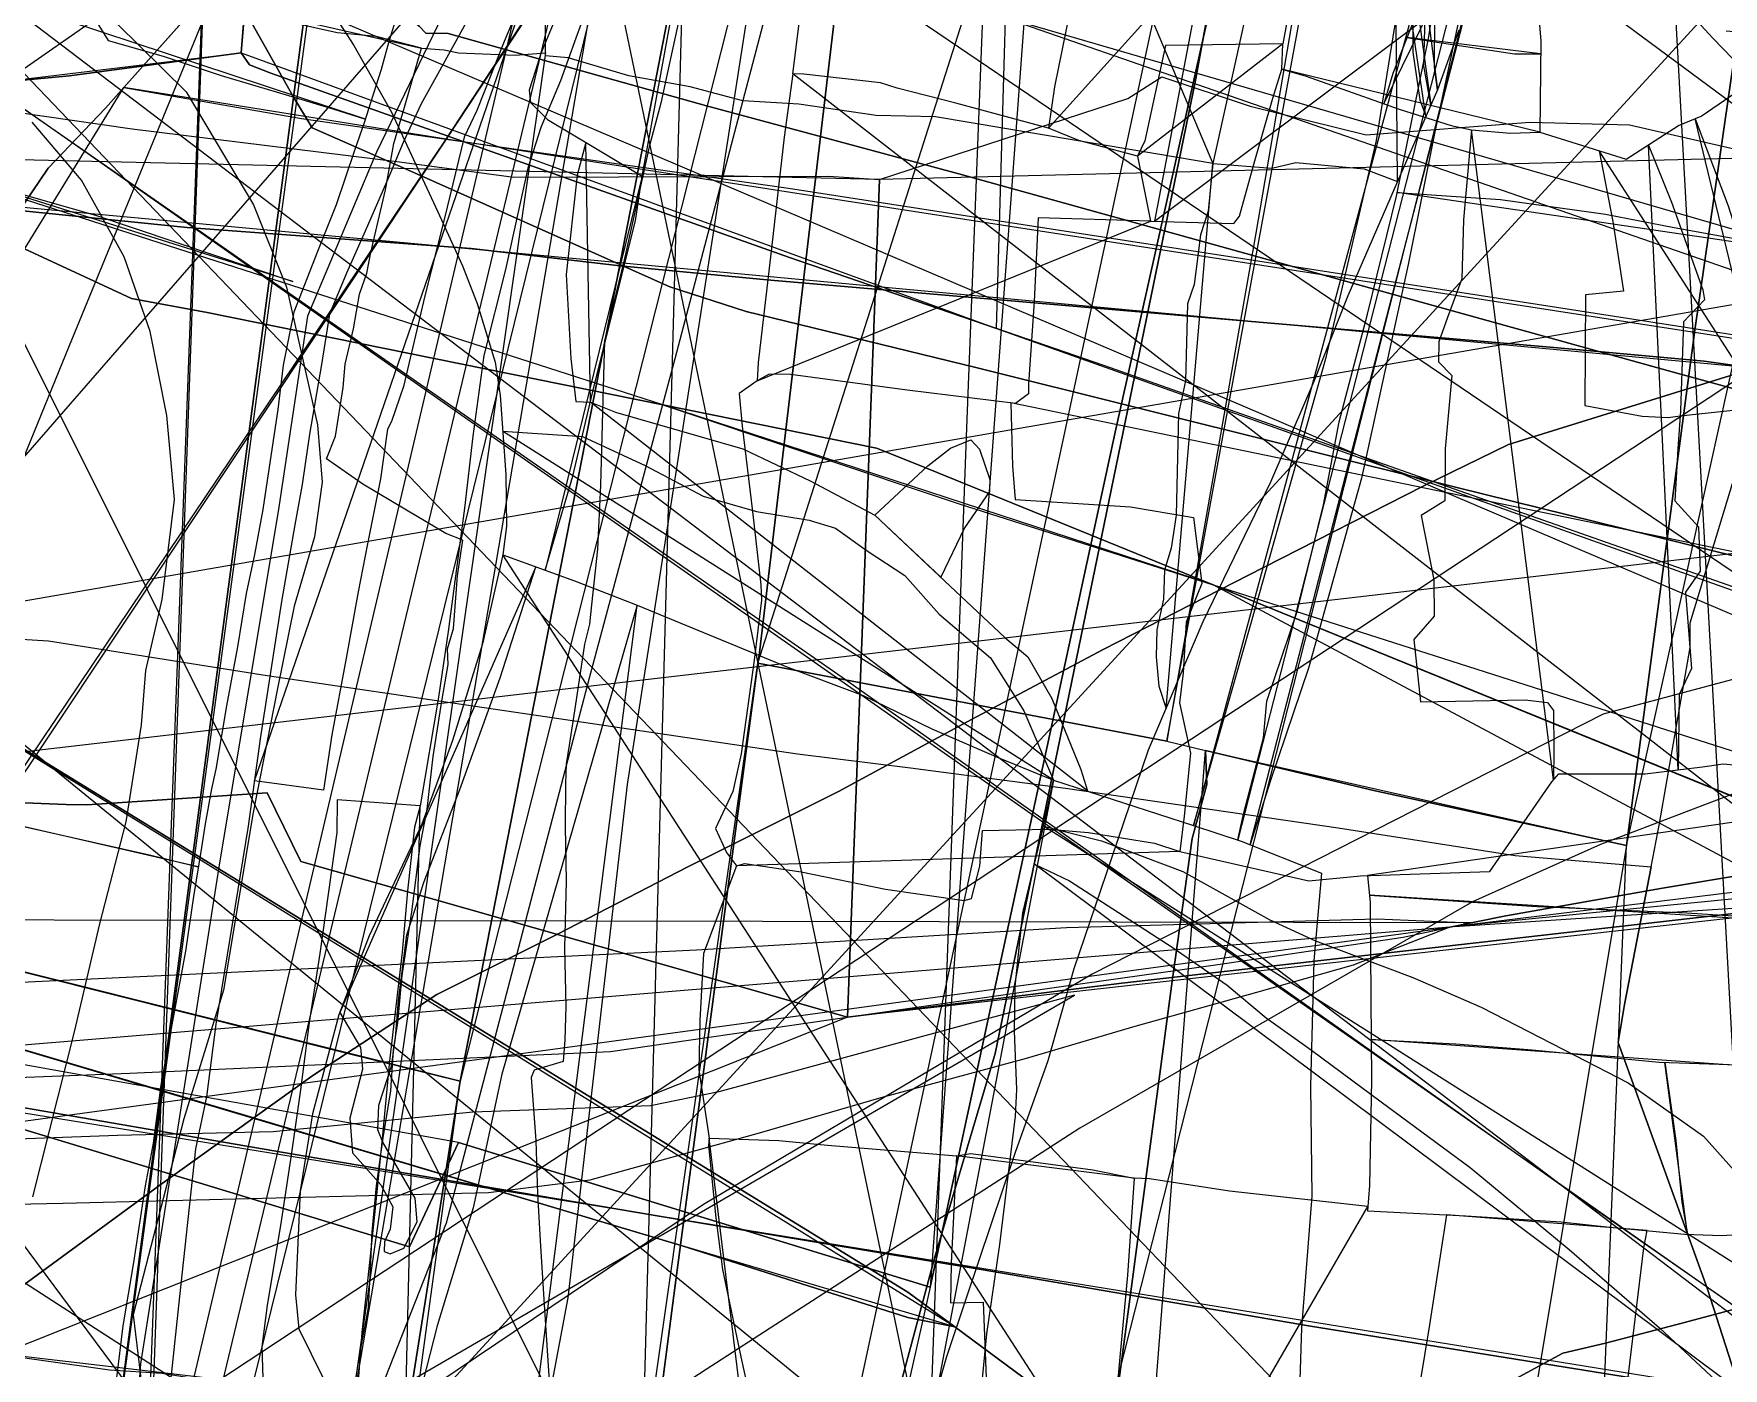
# Model space of a CAD drawing. Extents: x -6790 to 12600, y -1098 to 2171.
# Drawn here: x 389.1 to 467.8, y 307.7 to 369.8 of the extents above; entities that cross this region are included whole.
import ezdxf

# ---------------------------------------------------------------- set-up
doc = ezdxf.new("R2010")
doc.units = 0

msp = doc.modelspace()

# ---------------------------------------------------------------- linework, layer by layer
for points in [[(230.488, 672.093), (432.275, 268.144)], [(396.382, 241.494), (408.986, 321.033), (416.171, 357.766), (425.823, 407.503), (429.178, 422.451), (435.123, 443.514), (436.907, 452.178), (445.188, 474.387), (452.637, 493.496), (453.002, 494.431), (459.924, 518.297), (462.514, 523.181), (465.654, 523.349), (471.116, 525.149), (471.74, 525.257), (479.183, 536.294), (484.257, 549.953), (488.056, 560.75), (496.899, 578.961), (504.203, 595.31), (509.554, 603.761), (513.334, 615.269), (521.616, 609.867)], [(524.696, 465.912), (507.437, 459.065), (496.65, 456.017), (487.317, 453.062), (472.966, 447.997), (462.977, 443.87), (457.583, 440.306), (450.736, 434.865), (447.172, 430.176), (442.529, 424.313), (440.184, 420.374), (436.197, 407.57), (431.836, 393.641), (423.675, 372.537), (418.985, 354.668), (414.999, 339.801), (408.339, 314.429), (404.447, 304.533), (402.383, 300.312), (691.74, 615.583)], [(381.373, 77.724), (517.033, 612.513)], [(80.215, 153.149), (696.254, 582.599)], [(477.313, 421.909), (476.743, 418.606), (475.862, 414.188), (474.398, 408.047), (472.986, 400.572), (472.662, 399.069), (472.623, 397.968), (472.105, 395.066), (469.832, 379.469), (466.444, 355.998), (463.264, 332), (505.585, 523.298)], [(453.323, 371.541), (453.33, 368.949), (453.656, 366.719), (453.933, 365.954), (438.329, 471.255)], [(441.044, 471.174), (454.473, 367.195), (454.473, 367.195), (454.333, 368.248), (454.349, 370.577), (454.758, 375.187), (455.092, 378.949), (454.869, 384.046), (454.801, 385.6), (454.676, 386.896), (454.676, 388.583), (454.156, 391.673), (453.145, 394.927), (452.549, 396.845), (452.102, 401.602), (451.863, 403.377), (451.725, 405.411), (451.329, 409.625), (450.676, 413.115), (449.678, 416.33), (448.573, 419.649), (447.772, 422.861)], [(473.613, 223.963), (461.235, 449.5)], [(401.668, 446.218), (397.809, 393.148), (393.588, 275.554), (392.581, 253.354)], [(649.295, 260.796), (611.269, 305.815), (577.65, 345.781), (577.518, 350.197), (575.344, 374.682), (559.826, 381.527), (523.777, 397.188), (495.259, 409.807), (459.463, 425.508), (429.322, 438.817), (417.011, 443.957), (416.933, 443.231), (416.174, 443.148), (416.095, 442.872), (407.69, 413.307), (407.69, 413.307), (408.042, 412.483), (434.118, 391.732), (432.54, 351.045), (430.765, 302.516), (513.678, 256.433)], [(459.115, 439.213), (453.692, 414.719), (446.202, 381.408), (439.505, 351.388), (430.868, 311.449), (421.187, 268.434)], [(439.047, 437.069), (431.751, 403.034), (428.552, 387.169), (428.008, 384.068), (422.896, 340.848), (422.849, 340.491), (419.033, 311.761), (416.171, 289.844), (410.774, 257.016)], [(459.235, 432.674), (454.77, 410.112), (451.928, 395.096), (447.767, 370.78), (446.019, 360.509), (442.113, 338.236), (441.872, 336.859), (422.849, 340.491), (422.896, 340.848), (428.008, 384.068), (428.552, 387.169), (431.751, 403.034), (439.047, 437.069)], [(417.413, 429.513), (407.772, 400.864), (404.273, 391.043), (398.367, 373.729), (390.797, 355.262), (388.663, 350.056), (372.054, 350.536), (339.663, 351.451), (321.557, 352.096), (321.557, 352.096), (329.543, 371.225), (336.751, 389.212), (339.49, 395.847), (323.634, 409.592), (326.339, 433.545)], [(325.79, 433.76), (489.468, 262.504)], [(520.848, 433.699), (499.831, 426.334), (477.742, 418.696), (465.336, 414.253), (449.651, 382.495), (443.739, 370.524), (443.195, 367.546), (435.718, 331.214), (433.888, 322.324), (431.069, 312.797), (426.062, 294.186), (424.429, 273.251), (407.04, 257.544)], [(407.04, 257.544), (424.429, 273.251), (426.062, 294.186), (431.069, 312.797), (433.888, 322.324), (435.718, 331.214), (443.195, 367.546), (443.739, 370.524), (449.651, 382.495), (465.336, 414.253), (477.742, 418.696), (499.831, 426.334), (520.848, 433.699)], [(459.235, 432.674), (454.77, 410.112), (451.928, 395.096), (447.767, 370.78), (446.019, 360.509), (442.113, 338.236), (441.872, 336.859), (443.677, 336.429), (443.677, 336.429), (451.578, 334.546), (463.264, 332), (466.444, 355.998), (469.832, 379.469), (472.105, 395.066), (472.623, 397.968), (472.662, 399.069), (472.986, 400.572), (474.398, 408.047), (475.862, 414.188), (476.743, 418.606), (477.313, 421.909)], [(417.413, 429.513), (407.772, 400.864), (404.273, 391.043), (398.367, 373.729), (390.797, 355.262), (388.663, 350.056), (384.637, 340.235), (372.751, 311.238), (370.409, 305.895), (361.259, 292.26), (359.891, 290.222), (351.521, 277.749), (350.328, 276.37), (320.63, 245.819)], [(489.79, 271.269), (493.875, 335.058), (494.26, 339.111), (491.92, 339.648), (455.318, 348.685), (432.982, 354.266), (422.3, 356.865), (418.739, 358.023), (406.857, 363.328), (402.106, 365.414), (401.214, 366.878), (396.12, 375.93), (394.476, 377.346), (390.901, 379.819), (383.808, 385.024), (379.361, 388.213), (369.981, 394.862), (360.086, 402.126), (359.257, 402.641), (356.826, 405), (355.939, 406.244), (347.06, 415.696), (334.116, 429.05)], [(489.79, 271.269), (493.875, 335.058), (494.26, 339.111), (491.92, 339.648), (455.318, 348.685), (432.982, 354.266), (422.3, 356.865), (418.739, 358.023), (406.857, 363.328), (402.106, 365.414), (401.214, 366.878), (396.12, 375.93), (394.476, 377.346), (390.901, 379.819), (383.808, 385.024), (379.361, 388.213), (369.981, 394.862), (360.086, 402.126), (359.257, 402.641), (356.826, 405), (355.939, 406.244), (347.06, 415.696), (334.116, 429.05)], [(334.116, 429.05), (347.06, 415.696), (355.939, 406.244), (356.826, 405), (359.257, 402.641), (360.086, 402.126), (369.981, 394.862), (379.361, 388.213), (383.808, 385.024), (390.901, 379.819), (394.476, 377.346), (396.12, 375.93), (401.214, 366.878), (402.106, 365.414), (406.857, 363.328), (418.739, 358.023), (422.3, 356.865), (432.982, 354.266), (455.318, 348.685), (491.92, 339.648), (494.26, 339.111), (493.875, 335.058), (489.79, 271.269)], [(432.899, 424.144), (429.378, 409.65), (426.387, 394.579), (424.27, 383.879), (422.383, 370.879), (416.764, 334.848), (413.992, 310.951), (411.421, 297.236), (404.563, 261.629)], [(443.374, 423.155), (428.694, 406.947), (424.399, 402.035), (418.698, 395.754), (415.793, 392.553), (403.312, 378.49), (393.339, 367.291), (392.488, 366.336), (389.808, 363.535), (388.352, 361.38), (381.446, 350.759), (370.491, 334.379), (369.15, 332.483), (369.022, 331.291), (366.352, 323.458), (366.302, 323.306), (363.703, 315.457), (357.233, 297.152), (351.406, 280.935), (350.563, 278.186), (349.275, 274.427), (349.16, 274.092), (348.726, 264.149)], [(429.178, 422.451), (425.823, 407.503), (416.171, 357.766), (408.986, 321.033), (403.584, 322.374), (363.964, 332.316), (323.004, 342.564), (288.738, 351.368)], [(307.361, 422.929), (440.919, 243.017)], [(477.313, 421.909), (476.743, 418.606), (475.862, 414.188), (474.398, 408.047), (472.986, 400.572), (472.662, 399.069), (472.623, 397.968), (472.105, 395.066), (469.832, 379.469), (466.444, 355.998), (463.264, 332), (458.269, 302.031), (455.571, 285.846), (454.915, 284.741), (450.849, 238.491)], [(389.58, 277.357), (422.304, 416.503)], [(392.689, 279.881), (426.301, 416.357)], [(424.135, 410.805), (444.019, 363.751), (444.019, 363.751), (441.46, 364.185), (437.559, 364.845), (431.108, 365.938), (428.351, 366), (424.757, 366.517), (422.14, 366.677), (419.691, 367.329), (416.843, 367.836), (414.012, 368.685), (412.965, 368.771), (412.956, 371.659)], [(440.824, 277.962), (261.51, 393.847)], [(290.129, 376.344), (302.178, 378.998), (312.157, 380.59), (323.562, 382.986), (336.786, 385.845), (353.082, 388.022), (366.14, 389.667), (382.648, 391.1), (410.037, 386.907), (431.588, 384.147), (458.552, 380.325), (493.426, 375.176), (519.488, 369.072), (533.979, 366.153), (545.126, 360.685), (559.298, 356.173), (85.187, 301.129)], [(290.129, 376.344), (302.178, 378.998), (312.157, 380.59), (323.562, 382.986), (336.786, 385.845), (353.082, 388.022), (366.14, 389.667), (382.648, 391.1), (410.037, 386.907), (431.588, 384.147), (458.552, 380.325), (493.426, 375.176), (519.488, 369.072), (533.979, 366.153), (545.126, 360.685), (559.298, 356.173), (85.187, 301.129)], [(516.517, 359.087), (515.884, 346.163), (515.633, 344.041), (515.633, 344.041), (507.47, 345.168), (497.815, 345.234), (489.633, 347.394), (465.225, 354.099), (432.198, 363.271), (420.452, 366.439), (408.428, 369.807), (407.394, 369.833), (407.076, 370.151), (402.834, 373.903), (401.296, 375.321), (398.579, 379.603), (397.409, 381.357), (396.702, 381.902), (392.549, 385.048), (386.682, 389.407)], [(393.002, 370.279), (396.234, 367.095), (399.375, 361.827), (400.899, 357.998), (402.354, 351.596), (402.562, 348.92), (402.215, 346.382), (401.269, 343.142), (400.484, 339.312), (399.353, 333.536), (397.967, 325.265), (396.12, 319.278), (393.764, 310.154), (394.203, 306.555), (395.451, 302.925), (398.614, 300.525), (403.972, 296.203), (408.888, 293.25), (416.674, 287.912), (421.198, 284.959), (428.639, 279.25), (433.583, 275.274), (436.535, 272.852), (257.448, 384.363)], [(403.312, 378.49), (393.339, 367.291), (401.602, 365.854), (408.337, 364.892), (424.268, 362.617), (448.514, 358.853), (490.902, 352.273), (497.534, 351.164), (502.953, 350.429), (523.117, 347.246)], [(382.75, 366.951), (393.723, 365.376), (406.164, 363.836), (411.479, 363.12), (426.133, 363.162), (428.497, 363.013), (440.063, 366.783), (441.651, 367.792), (445.762, 366.433), (451.153, 365.085), (458.774, 365.685), (463.417, 365.561), (470.382, 363.964), (475.198, 363.722), (480.188, 364.044), (488.52, 364.323), (495.236, 364.651), (498.477, 376.587)], [(477.862, 269.752), (476.734, 273.591), (475.233, 277.584), (474.966, 277.783), (432.007, 309.596), (429.822, 311.214), (369.943, 348.002), (374.588, 366.034), (374.958, 375.543), (379.736, 372.502), (386.968, 367.479), (426.764, 339.839), (461.957, 314.974), (496.294, 291.089), (497.452, 290.13), (497.792, 289.849), (499.866, 285.837), (506.739, 271.556), (507.451, 269.023)], [(483.574, 265.32), (478.152, 280.055), (473.165, 293.767), (470.405, 301.307), (469.307, 304.306), (467.025, 311.4), (464.779, 317.619), (462.887, 322.833), (463.171, 324.607), (464.411, 331.014), (464.802, 333.037), (466.233, 341.23), (466.233, 342.365), (468.846, 350.961), (471.648, 359.545), (474.721, 369.355), (476.562, 375.232)], [(401.892, 372.576), (404.034, 369.255), (405.798, 366.154), (407.955, 361.514), (409.099, 358.996), (409.785, 357.233), (410.619, 354.502), (410.848, 352.951), (411.11, 349.272), (411.142, 346.873), (410.979, 345.544), (410.031, 341.398), (408.626, 336.897), (407.205, 332.996), (404.749, 327.799), (403.338, 324.117), (402.11, 319.505), (401.535, 315.928), (401.326, 311.09), (401.483, 309.497), (402.633, 307.173)], [(409.761, 371.23), (407.942, 367.936), (407.168, 366.53), (406.331, 364.735), (405.67, 363.142), (404.567, 360.605), (403.693, 358.657), (402.906, 356.741), (402.529, 354.392), (401.98, 351.161), (401.634, 348.819), (401.288, 346.928), (400.677, 343.361), (399.682, 336.97), (399.118, 332.91), (398.264, 327.681), (397.616, 323.693), (397.177, 320.307), (396.663, 317.882), (396.235, 313.871), (395.93, 311.01), (395.503, 307.059)], [(399.693, 280.669), (415.21, 371.895)], [(415.21, 371.895), (414.373, 369.586), (413.653, 367.602), (412.735, 365.437), (412.144, 363.536), (411.091, 358.819), (410.095, 354.826), (409.573, 351.056), (409.187, 347.714), (408.431, 341.964), (407.98, 338.907), (407.134, 333.858), (403.27, 334.132), (403.249, 332.607), (402.46, 326.981), (401.963, 323.767), (401.559, 320.629), (401.145, 317.697), (400.623, 314.312), (400.005, 310.607), (399.758, 308.666), (399.874, 304.784)], [(413.709, 371.187), (412.749, 368.881), (412.491, 368.087), (412.195, 367.165), (412.269, 366.593), (413.047, 365.813), (415.133, 364.558), (417.459, 363.174), (418.993, 371.572)], [(419.323, 371.126), (418.745, 368.514), (418.329, 366.572), (417.788, 364.532), (417.125, 361.576), (416.633, 359.333), (415.704, 355.502), (415.657, 353.891), (415.515, 348.781), (415.383, 345.799), (415.099, 343.208), (415.009, 342.306), (414.77, 341.374), (414.348, 338.483), (414.081, 336.765), (413.914, 335.805), (413.896, 334.87), (413.882, 332.888), (413.919, 330.359), (413.84, 327.221), (413.902, 324.532), (413.86, 322.964), (413.784, 321.947), (412.43, 321.547), (412.292, 321.211), (412.509, 318.275), (412.584, 315.795), (412.714, 313.617), (412.879, 310.87), (413.358, 303.507)], [(416.845, 279.789), (419.323, 371.126)], [(405.992, 370.479), (405.667, 369.44), (405.307, 368.134), (404.82, 366.582), (404.542, 365.696), (404.068, 364.363), (403.22, 361.839), (402.355, 359.668), (401.253, 356.832), (401.068, 355.919), (400.754, 354.368), (400.507, 352.298), (400.334, 351.165), (399.8, 347.654), (399.422, 345.55), (399.03, 343.737), (398.622, 341.249), (398.11, 338.504), (397.622, 335.552), (397.408, 334.638), (397.128, 333.01), (396.95, 331.918), (396.576, 329.633), (396.201, 327.087), (395.607, 323.821), (395.061, 320.841), (394.693, 318.143), (394.329, 316.154), (393.784, 312.588), (393.292, 309.649), (392.993, 307.219)], [(388.055, 341.635), (389.831, 341.535), (400.012, 339.921), (413.472, 337.934), (424.685, 336.271), (429.95, 335.625), (437.164, 334.681), (449.854, 332.831), (458.087, 331.532), (464.411, 331.014), (464.802, 333.037), (466.233, 341.23), (466.233, 342.365), (468.846, 350.961), (468.846, 350.961), (471.648, 359.545), (474.721, 369.355), (470.814, 369.686), (467.903, 369.915)], [(500.45, 271.042), (499.143, 276.882), (498.528, 279.853), (497.478, 284.093), (498.234, 288.486), (499.502, 295.44), (500.731, 302.959), (501.805, 309.304), (502.295, 311.938), (506.136, 316.128), (513.307, 323.65), (514.293, 324.662), (514.421, 326.288), (514.946, 333.153), (515.331, 339.775), (515.633, 344.041), (507.47, 345.168), (497.815, 345.234), (489.633, 347.394), (465.225, 354.099), (432.198, 363.271), (420.452, 366.439), (408.428, 369.807)], [(455.471, 369.958), (454.473, 367.195), (452.614, 362.925), (450.295, 357.595), (448.721, 353.612), (446.699, 348.923), (443.552, 342.421), (441.015, 336.44), (439.303, 331.422), (437.543, 326.26), (436.338, 321.985), (434.811, 317.719), (432.548, 310.978), (431.6, 308.153), (430.469, 304.185), (430.284, 302.699), (428.78, 297.764), (427.138, 290.819), (426.863, 289.654), (424.79, 284.138), (422.461, 276.921), (420.137, 269.722)], [(404.032, 306.588), (404.313, 308.34), (404.726, 310.493), (404.809, 312.258), (404.891, 314.016), (405.095, 316.158), (405.402, 318.389), (405.757, 320.582), (405.889, 322.492), (406.094, 323.767), (406.286, 325.951), (406.739, 328.918), (407.129, 331.984), (407.445, 333.701), (407.737, 336.149), (408.142, 338.721), (408.432, 340.434), (408.394, 341.167), (408.672, 342.115), (408.862, 344.559), (409.109, 346.219), (408.316, 346.527), (406.485, 347.62), (404.454, 348.828), (402.765, 350.01), (403.185, 351.063), (403.549, 353.324), (403.637, 354.412), (404.025, 356.068), (404.302, 357.673), (404.643, 358.655), (404.825, 359.616), (405.515, 362.53), (405.904, 364.689), (406.395, 366.384), (407.189, 369.122), (408.236, 369.052), (408.91, 368.918), (411.549, 368.807), (412.965, 368.918), (404.032, 306.588)], [(388.352, 361.38), (389.808, 363.535), (392.488, 366.336), (393.339, 367.291), (401.602, 365.854), (408.337, 364.892), (424.268, 362.617), (448.514, 358.853), (490.902, 352.273), (497.534, 351.164), (502.953, 350.429), (523.117, 347.246)], [(502.821, 307.052), (424.463, 367.928), (424.463, 367.928), (424.07, 364.986), (423.426, 359.41), (422.851, 354.5), (422.806, 353.638), (421.972, 353.048), (422.117, 351.533), (422.586, 347.559), (422.989, 344.135), (423.008, 343.435), (422.674, 340.639), (422.059, 336.272), (421.671, 334.521), (420.869, 332.792), (421.38, 331.679), (421.845, 331.065), (420.309, 326.982), (420.143, 323.86), (420.103, 321.566), (420.577, 318.381), (423.824, 318.272), (426.077, 318.053), (430.422, 317.691), (432.09, 317.552), (431.845, 312.557), (431.815, 310.711), (433.326, 310.745), (433.466, 307.226)], [(382.75, 366.951), (393.723, 365.376), (406.164, 363.836), (411.479, 363.12), (426.133, 363.162), (428.497, 363.013), (427.021, 324.009), (427.021, 324.009), (415.481, 327.296), (401.575, 331.258), (400.013, 334.452), (391.629, 333.896), (390.647, 333.907), (383.625, 334.194)], [(518.633, 365.779), (506.481, 363.824), (496.285, 361.907), (493.521, 361.672), (491.826, 361.242), (469.208, 354.222), (466.887, 354.55), (459.71, 355.212), (423.263, 358.336), (416.436, 358.994), (409.493, 359.803), (396.278, 360.785), (382.035, 362.229)], [(518.633, 365.779), (506.481, 363.824), (496.285, 361.907), (493.521, 361.672), (491.826, 361.242), (469.208, 354.222), (466.887, 354.55), (459.71, 355.212), (423.263, 358.336), (416.436, 358.994), (409.493, 359.803), (396.278, 360.785), (382.035, 362.229)], [(389.1, 315.651), (391.036, 323.326), (392.216, 328.359), (393.445, 333.109), (394.154, 337.624), (394.366, 340.148), (395.122, 343.461), (395.689, 348.108), (395.334, 352.032), (394.554, 355.929), (393.35, 359.42), (391.365, 362.988), (389.073, 365.681)], [(826.941, 364.935), (455.259, 328.239), (455.259, 328.239), (487.065, 330.334), (519.137, 331.726)], [(528.465, 313.15), (501.236, 320.929), (484.703, 327.573), (458.569, 338.218), (444.033, 344.138), (430.278, 349.741), (428.36, 350.511), (418.428, 352.521), (397.216, 356.814), (393.692, 357.475), (381.542, 363.108)], [(382.035, 362.229), (396.278, 360.785), (409.493, 359.803), (416.436, 358.994), (423.263, 358.336), (459.71, 355.212), (466.887, 354.55), (469.208, 354.222), (469.208, 354.222), (457.782, 350.675), (453.811, 348.732), (446.374, 344.95), (438.917, 341.137), (432.558, 337.746), (426.59, 334.525), (419.577, 331.018), (413.514, 327.881), (407.905, 325.061), (402.127, 321.29), (395.008, 316.198), (384.067, 308.182)], [(382.035, 362.229), (396.278, 360.785), (409.493, 359.803), (416.436, 358.994), (423.263, 358.336), (459.71, 355.212), (466.887, 354.55), (469.208, 354.222), (469.208, 354.222), (457.782, 350.675), (453.811, 348.732), (446.374, 344.95), (438.917, 341.137), (432.558, 337.746), (426.59, 334.525), (419.577, 331.018), (413.514, 327.881), (407.905, 325.061), (402.127, 321.29), (395.008, 316.198), (384.067, 308.182)], [(517.861, 344.205), (498.343, 348.29), (469.208, 354.222), (457.782, 350.675), (453.811, 348.732), (446.374, 344.95), (438.917, 341.137), (432.558, 337.746), (426.59, 334.525), (419.577, 331.018), (413.514, 327.881), (407.905, 325.061), (402.127, 321.29), (395.008, 316.198), (384.067, 308.182), (372.624, 299.917), (369.585, 297.394), (361.737, 289.229), (354.804, 281.919), (345.997, 272.968), (340.421, 266.86)], [(517.861, 344.205), (498.343, 348.29), (469.208, 354.222), (457.782, 350.675), (453.811, 348.732), (446.374, 344.95), (438.917, 341.137), (432.558, 337.746), (426.59, 334.525), (419.577, 331.018), (413.514, 327.881), (407.905, 325.061), (402.127, 321.29), (395.008, 316.198), (384.067, 308.182), (372.624, 299.917), (369.585, 297.394), (361.737, 289.229), (354.804, 281.919), (345.997, 272.968), (340.421, 266.86)], [(524.717, 352.717), (509.43, 350.063), (486.606, 344.649), (462.189, 338.12), (438.409, 326.018), (420.309, 315.296), (399.183, 301.07), (376.518, 284.456), (362.027, 271.77), (351.729, 261.685)], [(524.717, 352.717), (509.43, 350.063), (486.606, 344.649), (462.189, 338.12), (438.409, 326.018), (420.309, 315.296), (399.183, 301.07), (376.518, 284.456), (362.027, 271.77), (351.729, 261.685)], [(480.196, 343.205), (434.624, 352.615), (434.624, 352.615), (434.698, 349.661), (434.811, 348.112), (440.184, 347.779), (443.115, 347.283), (443.504, 344.211), (442.777, 342.398), (442.638, 340.042), (442.638, 340.042), (442.459, 338.653), (442.98, 336.297), (442.685, 333.368), (442.486, 331.721), (448.493, 330.363), (450.895, 330.597), (456.912, 330.792), (459.795, 334.967), (460.122, 335.344), (464.132, 335.338), (466.812, 335.67), (467.767, 335.801), (474.045, 335.21)], [(518.948, 345.818), (508.937, 343.668), (503.306, 344.022), (493.92, 342.091), (488.18, 340.513), (482.412, 339.098), (475.094, 337.003), (470.034, 335.099), (462.063, 332.052), (456.106, 329.386), (437.826, 318.852), (420.432, 307.603), (412.607, 302.498), (403.675, 296.991), (391.183, 287.622), (382.351, 279.966), (368.213, 268.716)], [(518.948, 345.818), (508.937, 343.668), (503.306, 344.022), (493.92, 342.091), (488.18, 340.513), (482.412, 339.098), (475.094, 337.003), (470.034, 335.099), (462.063, 332.052), (456.106, 329.386), (437.826, 318.852), (420.432, 307.603), (412.607, 302.498), (403.675, 296.991), (391.183, 287.622), (382.351, 279.966), (368.213, 268.716)], [(388.055, 341.635), (389.831, 341.535), (400.012, 339.921), (413.472, 337.934), (424.685, 336.271), (429.95, 335.625), (437.164, 334.681), (449.854, 332.831), (458.087, 331.532), (464.411, 331.014), (463.171, 324.607), (462.887, 322.833), (464.779, 317.619), (467.025, 311.4), (469.307, 304.306)], [(516.111, 336.185), (506.486, 336.075), (499.13, 336.258), (498.407, 335.792), (497.401, 335.581), (487.382, 333.843), (476.092, 331.876), (464.948, 330.018), (457.647, 328.738), (455.054, 328.196), (450.554, 326.438), (446.045, 325.162), (440.39, 323.574), (435.333, 322.093), (428.565, 320.26), (422.911, 318.607), (415.025, 316.424), (410.3, 315.839), (390.507, 315.331), (373.901, 314.993)], [(516.111, 336.185), (506.486, 336.075), (499.13, 336.258), (498.407, 335.792), (497.401, 335.581), (487.382, 333.843), (476.092, 331.876), (464.948, 330.018), (457.647, 328.738), (455.054, 328.196), (450.554, 326.438), (446.045, 325.162), (440.39, 323.574), (435.333, 322.093), (428.565, 320.26), (422.911, 318.607), (415.025, 316.424), (410.3, 315.839), (390.507, 315.331), (373.901, 314.993)], [(425.636, 201.78), (442.124, 325.69), (443.057, 332.33), (443.74, 334.852), (443.677, 336.429), (451.578, 334.546), (463.264, 332), (458.269, 302.031), (455.571, 285.846), (454.915, 284.741), (450.849, 238.491)], [(358.657, 285.493), (423.562, 282.207), (447.531, 291.605), (450.555, 292.357), (461.782, 294.476), (469.386, 295.689), (478.651, 297.589), (484.481, 298.343), (484.481, 298.343), (484.173, 300.725), (483.544, 314.401), (482.492, 330.138), (481.187, 330.085), (478.07, 329.958), (439.776, 325.597), (427.021, 324.009), (415.481, 327.296), (401.575, 331.258), (400.013, 334.452), (391.629, 333.896), (390.647, 333.907), (383.625, 334.194)], [(396.988, 264.108), (412.029, 277.886), (423.938, 288.492), (426.39, 290.166), (436.719, 295.643), (445.689, 300.388), (455.7, 305.875), (460.303, 308.365), (462.29, 308.838), (465.963, 309.8), (481.239, 313.883), (492.803, 316.947), (504.997, 320.055), (520.643, 324.045), (534.576, 327.684), (538.936, 328.267), (541.366, 328.241), (541.805, 326.799), (550.388, 304.398), (558.419, 281.716), (562.117, 271.882), (568.567, 254.73)], [(396.988, 264.108), (412.029, 277.886), (423.938, 288.492), (426.39, 290.166), (436.719, 295.643), (445.689, 300.388), (455.7, 305.875), (460.303, 308.365), (462.29, 308.838), (465.963, 309.8), (481.239, 313.883), (492.803, 316.947), (504.997, 320.055), (520.643, 324.045), (534.576, 327.684), (538.936, 328.267), (541.366, 328.241), (541.805, 326.799), (550.388, 304.398), (558.419, 281.716), (562.117, 271.882), (568.567, 254.73)], [(272.686, 229.24), (437.585, 325.037), (437.585, 325.037), (421.029, 320.53), (417.848, 319.882), (409.57, 319.587), (400.291, 318.674), (393.044, 318.497), (376.076, 317.879), (367.739, 317.702), (362.466, 317.172), (355.307, 316.877), (349.475, 316.73), (326.173, 315.64), (316.658, 315.522), (313.889, 314.903), (308.91, 313.607), (304.992, 310.573), (302.017, 307.568), (297.303, 300.469), (293.415, 291.425)], [(378.831, 325.413), (398.02, 319.728), (419.267, 313.376), (429.829, 310.028), (432.007, 309.596), (474.966, 277.783), (471.341, 278.813), (457.824, 282.244), (442.128, 285.975), (412.84, 293.52), (379.094, 301.801)], [(396.988, 264.108), (412.029, 277.886), (423.938, 288.492), (426.39, 290.166), (436.719, 295.643), (445.689, 300.388), (455.7, 305.875), (460.303, 308.365), (462.29, 308.838), (465.963, 309.8), (481.239, 313.883), (492.803, 316.947), (504.997, 320.055), (520.643, 324.045)], [(396.988, 264.108), (412.029, 277.886), (423.938, 288.492), (426.39, 290.166), (436.719, 295.643), (445.689, 300.388), (455.7, 305.875), (460.303, 308.365), (462.29, 308.838), (465.963, 309.8), (481.239, 313.883), (492.803, 316.947), (504.997, 320.055), (520.643, 324.045)], [(386.899, 320.109), (400.759, 317.709), (418.149, 314.757), (433.242, 312.267), (448.463, 309.649), (463.593, 307.198), (483.165, 303.977), (499.823, 301.307), (514.505, 299.01), (527.313, 296.97)], [(527.313, 296.97), (514.505, 299.01), (499.823, 301.307), (483.165, 303.977), (463.593, 307.198), (448.463, 309.649), (433.242, 312.267), (418.149, 314.757), (400.759, 317.709), (386.899, 320.109)]]:
    msp.add_lwpolyline(points)
for points in [[(512.136, 280.615), (448.563, 287.803), (344.256, 372.979), (267.002, 377.504), (237.609, 399.76), (235.722, 401.947), (199.06, 461.44), (175.363, 499.307), (159.143, 525.878), (153.972, 622.113), (242.746, 662.943), (450.741, 620.082), (468.205, 616.512), (512.824, 619.789), (512.136, 280.615)], [(106.837, 634.008), (110.305, 95.456), (826.135, 101.618), (106.837, 634.008)], [(79.554, 608.243), (82.482, 284.447), (81.901, 110.821), (776.199, 114.155), (808.139, 114.286), (79.554, 608.243)], [(97.67, 591.945), (792.056, 585.549), (784.52, 85.891), (784.405, 69.632), (97.67, 591.945)], [(482.635, 528.128), (479.803, 524.813), (474.819, 520.275), (473.811, 519.534), (472.166, 518.26), (468.625, 510.584), (462.184, 496.753), (456.148, 482.166), (452.17, 471.683), (443.095, 448.708), (438.799, 437.831), (439.047, 437.069), (431.751, 403.034), (428.552, 387.169), (428.008, 384.068), (422.896, 340.848), (422.849, 340.491), (482.635, 528.128)], [(355.592, 238.063), (356.052, 242.287), (368.571, 404.377), (356.031, 401.643), (367.968, 476.811), (373.366, 509.528), (373.609, 510.357), (381.159, 511.387), (397.795, 513.466), (398.751, 513.71), (391.511, 469.141), (383.04, 415.021), (407.69, 413.307), (407.268, 412.304), (390.693, 287.5), (383.337, 231.771), (382.191, 224.755), (355.592, 238.063)], [(514.019, 494.129), (508.297, 492.202), (499.544, 488.426), (487.29, 483.375), (478.844, 480.012), (472.741, 477.259), (465.874, 473.925), (442.707, 461.369), (434.006, 456.761), (425.06, 452.023), (417.413, 429.513), (407.772, 400.864), (404.273, 391.043), (398.367, 373.729), (390.797, 355.262), (388.663, 350.056), (514.019, 494.129)], [(408.986, 321.033), (416.171, 357.766), (425.823, 407.503), (429.178, 422.451), (435.123, 443.514), (436.907, 452.178), (445.188, 474.387), (452.637, 493.496), (408.986, 321.033)], [(603.545, 482.652), (586.04, 472.889), (578.155, 468.198), (569.512, 463.664), (556.692, 456.718), (546.663, 450.799), (531.252, 442.603), (516.221, 434.227), (511.709, 431.658), (488.952, 419.304), (477.824, 413.689), (476.497, 411.851), (461.183, 394.665), (451.041, 383.537), (444.133, 375.88), (441.308, 361.076), (603.545, 482.652)], [(55.142, 446.991), (100.195, 454.577), (104.473, 455.781), (224.767, 473.114), (461.17, 463.407), (418.896, 266.348), (473.538, 223.763), (408.246, 162.089), (348.154, 91.288), (230.725, 129.782), (178.952, 201.706), (100.394, 217.952), (74.076, 298.715), (55.017, 301.46), (55.142, 446.991)], [(454.166, 366.49), (453.844, 368.301), (453.988, 374.121), (454.152, 380.733), (454.253, 384.78), (453.748, 390.021), (452.544, 394.676), (451.583, 398.393), (451.274, 401.942), (450.836, 406.964), (449.754, 413.69), (447.268, 421.22), (445.314, 427.14), (443.865, 432.782), (442.565, 437.844), (441.428, 443.669), (440.51, 452.666), (439.833, 456.244), (439.783, 466.26), (439.759, 471.212), (454.166, 366.49)], [(408.911, 318.17), (406.63, 313.323), (364.655, 326.091), (367.489, 346.386), (371.65, 373.467), (383.134, 446.654), (399.61, 445.801), (401.593, 445.467), (414.162, 444.151), (416.417, 443.822), (417.732, 443.629), (438.867, 443.144), (440.6, 442.932), (442.334, 442.721), (459.516, 441.026), (459.115, 439.213), (453.692, 414.719), (446.202, 381.408), (439.505, 351.388), (430.868, 311.449), (408.911, 318.17)], [(430.868, 311.449), (439.505, 351.388), (446.202, 381.408), (453.692, 414.719), (459.115, 439.213), (459.516, 441.026), (442.334, 442.721), (440.6, 442.932), (430.868, 311.449)], [(460.323, 437.159), (459.737, 434.682), (459.235, 432.674), (454.77, 410.112), (451.928, 395.096), (447.767, 370.78), (446.019, 360.509), (442.113, 338.236), (441.872, 336.859), (460.323, 437.159)], [(424.148, 416.451), (421.151, 404.192), (417.576, 391.667), (412.173, 379.589), (408.157, 370.611), (405.098, 364.285), (401.877, 356.65), (400.521, 347.552), (397.802, 331.285), (394.111, 307.875), (393.198, 295.604), (391.26, 282.691), (391.135, 278.619), (424.148, 416.451)], [(407.69, 413.307), (407.268, 412.304), (390.693, 287.5), (383.337, 231.771), (382.191, 224.755), (407.69, 413.307)], [(409.876, 210.955), (382.191, 224.755), (383.337, 231.771), (390.693, 287.5), (407.268, 412.304), (407.69, 413.307), (408.042, 412.483), (434.118, 391.732), (432.54, 351.045), (430.765, 302.516), (429.32, 296.951), (424.025, 274.687), (417.155, 243.617), (409.876, 210.955)], [(407.69, 413.307), (408.042, 412.483), (434.118, 391.732), (432.54, 351.045), (430.765, 302.516), (407.69, 413.307)], [(316.302, 407.544), (416.39, 375.807), (479.655, 357.376), (576.346, 329.834), (647.951, 315.328), (667.93, 308.073), (719.94, 267.67), (744.83, 251.933), (814.363, 195.123), (316.302, 407.544)], [(443.12, 332.941), (446.17, 343.678), (449.312, 354.784), (451.635, 364.822), (452.493, 370.144), (453.423, 374.282), (454.989, 377.858), (456.061, 380.513), (457.558, 385.658), (458.09, 387.68), (458.776, 392.606), (459.799, 398.413), (461.535, 403.984), (462.97, 406.737), (443.12, 332.941)], [(398.799, 368.918), (400.144, 385.279), (400.275, 387.172), (401.532, 405.347), (402.481, 406.305), (401.019, 406.421), (376.11, 405.814), (374.958, 375.543), (379.736, 372.502), (386.968, 367.479), (390.813, 367.837), (398.799, 368.918)], [(445.185, 332.264), (445.454, 333.52), (446.379, 337.012), (446.538, 338.723), (447.951, 342.941), (449.168, 347.866), (449.904, 351.726), (451.212, 356.74), (452.568, 362.242), (454.063, 369.656), (454.76, 374.285), (455.298, 376.196), (455.936, 377.75), (457.054, 379.81), (457.871, 381.921), (459.207, 385.75), (459.924, 389.141), (460.901, 396.617), (461.419, 398.787), (462.875, 403.338), (464.172, 406.492), (445.185, 332.264)], [(464.957, 406.302), (463.9, 403.429), (462.487, 398.066), (461.801, 394.521), (461.591, 391.109), (460.443, 386.416), (458.736, 381.196), (456.72, 375.218), (455.757, 371.837), (454.342, 365.238), (453.11, 359.053), (450.936, 349.1), (448.473, 340.262), (446.706, 335.033), (445.755, 332.047), (464.957, 406.302)], [(418.698, 395.754), (415.793, 392.553), (403.312, 378.49), (393.339, 367.291), (418.698, 395.754)], [(428.204, 395.227), (427.704, 393.756), (417.37, 378.597), (408.337, 364.892), (428.204, 395.227)], [(397.809, 393.148), (393.588, 275.554), (392.581, 253.354), (397.809, 393.148)], [(528.28, 371.095), (469.579, 380.96), (397.809, 393.148), (393.588, 275.554), (392.581, 253.354), (404.785, 254.818), (431.238, 258.314), (438.357, 259.439), (460.329, 258.489), (493.758, 257.241), (506.155, 256.819), (510.184, 256.522), (516.397, 256.437), (517.858, 257.87), (521.71, 302.056), (528.28, 371.095)], [(452.37, 393.023), (449.768, 393.283), (448.97, 387.098), (447.588, 379.929), (445.134, 368.806), (444.019, 363.751), (446.759, 363.536), (447.877, 363.811), (451.055, 363.517), (452.614, 362.925), (452.37, 393.023)], [(400.275, 387.172), (400.144, 385.279), (398.799, 368.918), (400.275, 387.172)], [(433.948, 356.071), (434.736, 383.284), (400.275, 387.172), (400.144, 385.279), (398.799, 368.918), (399.19, 368.354), (400.171, 367.969), (424.316, 359.379), (433.948, 356.071)], [(392.549, 385.048), (396.702, 381.902), (397.409, 381.357), (398.579, 379.603), (401.296, 375.321), (402.834, 373.903), (407.076, 370.151), (407.394, 369.833), (408.428, 369.807), (420.452, 366.439), (432.198, 363.271), (465.225, 354.099), (489.633, 347.394), (497.815, 345.234), (507.47, 345.168), (392.549, 385.048)], [(90.869, 291.694), (104.988, 298.063), (138.482, 313.191), (175.638, 326.992), (192.783, 334.476), (219.853, 344.774), (235.884, 350.453), (247.243, 354.859), (258.708, 360.061), (271.394, 363.829), (292.467, 367.704), (312.956, 372.11), (328.402, 373.702), (346.025, 377.736), (364.444, 380.815), (370.813, 382.142), (383.128, 384.106), (406.855, 379.913), (443.799, 374.233), (474.532, 369.244), (488.97, 366.855), (506.481, 363.824), (90.869, 291.694)], [(90.869, 291.694), (104.988, 298.063), (138.482, 313.191), (175.638, 326.992), (192.783, 334.476), (219.853, 344.774), (235.884, 350.453), (247.243, 354.859), (258.708, 360.061), (271.394, 363.829), (292.467, 367.704), (312.956, 372.11), (328.402, 373.702), (346.025, 377.736), (364.444, 380.815), (370.813, 382.142), (383.128, 384.106), (406.855, 379.913), (443.799, 374.233), (474.532, 369.244), (488.97, 366.855), (506.481, 363.824), (90.869, 291.694)], [(507.515, 357.64), (507.785, 347.792), (508.398, 329.588), (488.73, 336.67), (470.35, 343.31), (454.954, 348.698), (438.942, 354.356), (433.948, 356.071), (434.736, 383.284), (448.732, 381.705), (506.373, 375.017), (507.508, 357.861), (507.515, 357.64)], [(455.965, 382.685), (455.993, 379.514), (456.003, 377.992), (455.894, 377.304), (455.855, 374.445), (458.543, 374.385), (459.191, 370.581), (459.276, 369.456), (459.24, 365.217), (463.259, 363.956), (465.697, 365.523), (466.751, 365.954), (468.665, 367.273), (469.158, 367.659), (467.283, 369.593), (466.022, 370.978), (465.472, 371.435), (462.465, 371.098), (459.175, 370.676), (455.965, 382.685)], [(450.677, 381.284), (450.705, 377.634), (450.647, 374.645), (450.576, 373.779), (448.296, 374.156), (448.021, 373.392), (447.28, 369.337), (441.811, 369.255), (440.852, 364.81), (440.518, 364.094), (437.781, 364.83), (436.363, 365.398), (450.677, 381.284)], [(438.226, 375.113), (436.649, 367.321), (436.363, 365.398), (432.049, 366.574), (429.331, 367.27), (428.549, 367.509), (424.975, 367.918), (424.463, 367.928), (424.822, 370.773), (425.097, 372.096), (425.296, 372.432), (428.849, 372.04), (430.459, 371.805), (430.64, 373.379), (438.226, 375.113)], [(455.855, 374.445), (454.722, 374.534), (454.285, 372.761), (453.2, 370.001), (452.391, 367.944), (451.974, 366.541), (455.855, 374.445)], [(407.189, 369.122), (405.072, 369.671), (403.264, 369.841), (400.292, 370.512), (397.277, 371.304), (394.879, 371.934), (407.189, 369.122)], [(412.304, 372.459), (411.032, 369.436), (409.766, 366.222), (409.182, 364.977), (408.251, 361.153), (407.337, 357.604), (406.344, 353.383), (405.786, 351.749), (405.603, 351.395), (405.274, 349.069), (404.682, 346.057), (404.245, 343.808), (403.685, 340.721), (403.015, 337.155), (402.635, 334.575), (399.412, 335.023), (412.304, 372.459)], [(345.048, 364.921), (346.963, 371.707), (352.08, 371.084), (364.308, 369.416), (382.75, 366.951), (393.723, 365.376), (406.164, 363.836), (411.479, 363.12), (426.133, 363.162), (428.497, 363.013), (345.048, 364.921)], [(387.656, 371.432), (390.826, 370.732), (391.939, 370.557), (392.609, 369.487), (395.162, 368.749), (397.864, 367.851), (400.995, 366.924), (403.062, 366.305), (404.583, 365.827), (387.656, 371.432)], [(453.051, 369.621), (454.353, 369.429), (458.061, 368.868), (459.271, 368.858), (453.051, 369.621)], [(398.799, 368.918), (390.813, 367.837), (386.968, 367.479), (398.799, 368.918)], [(398.799, 368.918), (390.813, 367.837), (386.968, 367.479), (426.764, 339.839), (461.957, 314.974), (496.294, 291.089), (497.452, 290.13), (509.035, 286.574), (508.898, 295.846), (508.398, 329.588), (488.73, 336.67), (470.35, 343.31), (454.954, 348.698), (438.942, 354.356), (433.948, 356.071), (424.316, 359.379), (400.171, 367.969), (399.19, 368.354), (398.799, 368.918)], [(433.948, 356.071), (424.316, 359.379), (400.171, 367.969), (399.19, 368.354), (398.799, 368.918), (433.948, 356.071)], [(440.518, 364.094), (440.883, 362.242), (441.114, 361.066), (444.993, 360.97), (445.262, 361.301), (445.937, 363.771), (446.813, 366.8), (447.235, 368.155), (447.28, 369.337), (440.518, 364.094)], [(447.235, 368.155), (448.369, 367.82), (452.682, 366.289), (455.106, 365.524), (456.059, 365.329), (457.874, 365.175), (459.24, 365.217), (447.235, 368.155)], [(393.339, 367.291), (392.488, 366.336), (389.808, 363.535), (388.352, 361.38), (381.446, 350.759), (370.491, 334.379), (369.15, 332.483), (369.022, 331.291), (366.352, 323.458), (366.302, 323.306), (393.339, 367.291)], [(372.82, 367.192), (385.436, 363.233), (392.065, 361.344), (401.206, 358.269), (372.82, 367.192)], [(372.82, 367.192), (381.542, 363.108), (393.692, 357.475), (397.216, 356.814), (418.428, 352.521), (372.82, 367.192)], [(386.968, 367.479), (426.764, 339.839), (461.957, 314.974), (496.294, 291.089), (497.452, 290.13), (386.968, 367.479)], [(393.339, 367.291), (401.602, 365.854), (408.337, 364.892), (393.339, 367.291)], [(481.187, 330.085), (478.07, 329.958), (439.776, 325.597), (427.021, 324.009), (428.497, 363.013), (440.063, 366.783), (441.651, 367.792), (445.762, 366.433), (451.153, 365.085), (458.774, 365.685), (463.417, 365.561), (470.382, 363.964), (475.198, 363.722), (480.188, 364.044), (488.52, 364.323), (495.236, 364.651), (492.993, 356.296), (487.604, 344.033), (482.559, 332.647), (481.187, 330.085)], [(428.497, 363.013), (440.063, 366.783), (441.651, 367.792), (445.762, 366.433), (451.153, 365.085), (458.774, 365.685), (463.417, 365.561), (470.382, 363.964), (475.198, 363.722), (480.188, 364.044), (488.52, 364.323), (495.236, 364.651), (428.497, 363.013)], [(466.47, 365.839), (468, 361.791), (469.172, 358.123), (469.491, 354.955), (469.678, 352.423), (471.694, 352.708), (472.156, 350.888), (472.716, 347.402), (473.239, 342.511), (473.879, 335.225), (466.47, 365.839)], [(408.337, 364.892), (388.918, 335.717), (378.904, 321.141), (408.337, 364.892)], [(408.337, 364.892), (424.268, 362.617), (448.514, 358.853), (490.902, 352.273), (497.534, 351.164), (502.953, 350.429), (523.117, 347.246), (538.045, 344.788), (408.337, 364.892)], [(456.059, 365.329), (455.687, 361.133), (455.606, 358.384), (454.945, 356.594), (454.539, 355.46), (454.523, 354.518), (455.137, 353.887), (454.827, 350.466), (454.82, 348.047), (453.715, 347.363), (454.303, 344.375), (454.311, 342.681), (453.365, 341.592), (453.685, 338.689), (458.557, 338.793), (459.595, 338.67), (459.875, 338.297), (459.89, 336.465), (459.874, 335.058), (456.059, 365.329)], [(414.84, 364.734), (414.434, 363.213), (413.914, 358.597), (414.131, 354.673), (414.369, 352.681), (415.053, 352.652), (414.84, 364.734)], [(461.993, 364.353), (462.639, 361.052), (463.13, 357.808), (461.36, 357.641), (461.323, 352.492), (463.992, 351.991), (465.211, 351.939), (465.771, 352.012), (469.678, 352.423), (461.993, 364.353)], [(464.289, 364.618), (465.363, 361.963), (466.815, 357.879), (466.896, 357.416), (465.917, 356.379), (465.788, 352.24), (465.655, 350.479), (465.52, 348.058), (466.617, 346.838), (466.694, 344.775), (466.013, 343.8), (466.292, 340.239), (465.728, 339.031), (465.681, 335.53), (464.289, 364.618)], [(367.743, 363.65), (372.956, 363.164), (382.035, 362.229), (396.278, 360.785), (409.493, 359.803), (416.436, 358.994), (423.263, 358.336), (459.71, 355.212), (466.887, 354.55), (469.208, 354.222), (367.743, 363.65)], [(367.743, 363.65), (372.956, 363.164), (382.035, 362.229), (396.278, 360.785), (409.493, 359.803), (416.436, 358.994), (423.263, 358.336), (459.71, 355.212), (466.887, 354.55), (469.208, 354.222), (367.743, 363.65)], [(444.019, 363.751), (443.797, 361.537), (443.442, 360.444), (443.151, 358.13), (442.834, 357.224), (442.741, 353.64), (442.423, 352.114), (442.304, 347.387), (442.079, 345.853), (441.761, 344.818), (441.722, 343.478), (441.404, 342.05), (441.378, 340.783), (441.498, 339.418), (441.839, 338.382), (444.019, 363.751)], [(412.939, 344.823), (414.237, 349.199), (415.231, 353.409), (417.151, 361.087), (417.459, 363.174), (412.939, 344.823)], [(452.603, 362.414), (457.412, 362.081), (462.297, 361.401), (465.482, 360.78), (472.401, 359.515), (480.198, 358.192), (486.257, 357.45), (490.951, 356.781), (452.603, 362.414)], [(441.114, 361.066), (435.894, 361.232), (435.699, 357.331), (435.442, 353.485), (435.433, 353.035), (434.831, 352.59), (429.792, 353.208), (424.357, 353.933), (423.372, 353.954), (422.806, 353.638), (441.114, 361.066)], [(508.398, 329.588), (488.73, 336.67), (470.35, 343.31), (454.954, 348.698), (438.942, 354.356), (433.948, 356.071), (508.398, 329.588)], [(345.997, 272.968), (354.804, 281.919), (361.737, 289.229), (369.585, 297.394), (372.624, 299.917), (384.067, 308.182), (395.008, 316.198), (402.127, 321.29), (407.905, 325.061), (413.514, 327.881), (419.577, 331.018), (426.59, 334.525), (432.558, 337.746), (438.917, 341.137), (446.374, 344.95), (453.811, 348.732), (457.782, 350.675), (469.208, 354.222), (345.997, 272.968)], [(345.997, 272.968), (354.804, 281.919), (361.737, 289.229), (369.585, 297.394), (372.624, 299.917), (384.067, 308.182), (395.008, 316.198), (402.127, 321.29), (407.905, 325.061), (413.514, 327.881), (419.577, 331.018), (426.59, 334.525), (432.558, 337.746), (438.917, 341.137), (446.374, 344.95), (453.811, 348.732), (457.782, 350.675), (469.208, 354.222), (345.997, 272.968)], [(415.053, 352.652), (416.211, 352.173), (422.147, 350.473), (425.271, 348.981), (428.292, 347.384), (431.283, 344.567), (434.338, 341.687), (435.414, 340.785), (436.525, 338.842), (437.879, 335.545), (438.18, 334.543), (415.053, 352.652)], [(418.428, 352.521), (432.215, 347.92), (444.033, 344.138), (418.428, 352.521)], [(418.428, 352.521), (428.36, 350.511), (430.278, 349.741), (444.033, 344.138), (418.428, 352.521)], [(410.965, 351.298), (414.675, 351.052), (417.604, 349.69), (420.299, 348.274), (422.774, 347.553), (425.228, 347.156), (426.452, 346.776), (427.934, 345.729), (429.689, 344.573), (431.284, 342.773), (433.664, 340.748), (435.229, 338.274), (436.609, 335.052), (410.965, 351.298)], [(428.292, 347.384), (430.759, 349.675), (431.804, 350.501), (432.761, 350.893), (433.153, 350.458), (433.632, 349.051), (433.617, 348.486), (432.457, 346.79), (431.363, 344.492), (428.292, 347.384)], [(365.148, 329.466), (369.943, 348.002), (429.822, 311.214), (432.007, 309.596), (429.829, 310.028), (419.267, 313.376), (398.02, 319.728), (378.831, 325.413), (365.148, 329.466)], [(369.943, 348.002), (429.822, 311.214), (432.007, 309.596), (369.943, 348.002)], [(410.979, 345.544), (412.939, 344.823), (414.435, 344.288), (417.23, 343.201), (424.192, 340.316), (427.75, 338.982), (430.947, 337.437), (434.061, 336.084), (436.609, 335.052), (443.12, 332.941), (445.34, 332.214), (449.075, 330.719), (448.713, 326.639), (448.561, 320.818), (448.618, 315.683), (448.14, 309.553), (447.892, 301.775), (447.846, 294.337), (447.742, 290.887), (448.137, 289.174), (448.436, 287.595), (410.979, 345.544)], [(403.381, 324.229), (404.348, 322.601), (404.438, 321.593), (403.851, 319.316), (403.977, 317.703), (405.298, 316.212), (405.859, 315.178), (405.723, 314.148), (405.461, 313.56), (405.452, 313.099), (405.732, 313), (406.365, 313.262), (406.989, 314.491), (406.889, 315.579), (405.388, 318.191), (405.162, 318.76), (405.207, 319.913), (405.795, 321.739), (405.985, 323.054), (406.112, 324.789), (406.507, 327.849), (407.31, 330.331), (408.968, 334.612), (410.853, 339.816), (412.514, 344.98), (403.381, 324.229)], [(444.033, 344.138), (458.569, 338.218), (484.703, 327.573), (501.236, 320.929), (528.465, 313.15), (531.467, 312.386), (589.315, 300.65), (614.405, 295.56), (617.735, 294.864), (645.481, 285.33), (646.377, 284.764), (655.093, 277.062), (672.766, 261.494), (695.658, 241.679), (721.843, 219.061), (752.527, 192.139), (762.833, 183.109), (780.647, 167.438), (789.694, 159.48), (444.033, 344.138)], [(444.033, 344.138), (475.412, 334.097), (521.588, 320.663), (554.115, 313.277), (590.659, 305.156), (625.691, 296.214), (633.682, 294.357), (660.42, 282.78), (701.413, 263.774), (707.893, 261.312), (743.443, 236.906), (775.495, 215.524), (788.583, 207.403), (817.611, 192.069), (444.033, 344.138)], [(417.23, 343.201), (413.563, 330.498), (410.92, 321.361), (409.591, 315.139), (407.922, 309.64), (407.242, 306.973), (407.31, 305.46), (408.394, 303.756), (409.998, 302.152), (411.767, 300.165), (417.23, 343.201)], [(422.849, 340.491), (419.033, 311.761), (416.171, 289.844), (410.774, 257.016), (399.437, 183.595), (395.776, 155.168), (391.149, 119.243), (389.899, 109.535), (422.849, 340.491)], [(441.872, 336.859), (443.677, 336.429), (443.74, 334.852), (443.057, 332.33), (442.124, 325.69), (425.636, 201.78), (423.172, 175.135), (422.071, 140.711), (421.888, 134.995), (421.729, 132.464), (423.603, 109.232), (424.778, 93.93), (412.017, 78.559), (403.362, 87.923), (400.916, 91.341), (389.899, 109.535), (391.149, 119.243), (395.776, 155.168), (399.437, 183.595), (410.774, 257.016), (416.171, 289.844), (419.033, 311.761), (422.849, 340.491), (441.872, 336.859)], [(368.428, 337.545), (374.996, 336.041), (379.021, 335.082), (383.798, 334.047), (388.462, 332.932), (394.529, 331.574), (396.801, 331.007), (368.428, 337.545)], [(443.677, 336.429), (443.74, 334.852), (443.057, 332.33), (442.124, 325.69), (425.636, 201.78), (423.172, 175.135), (422.071, 140.711), (421.888, 134.995), (421.729, 132.464), (423.603, 109.232), (424.778, 93.93), (443.677, 336.429)], [(463.264, 332), (451.578, 334.546), (443.677, 336.429), (463.264, 332)], [(455.054, 328.196), (457.647, 328.738), (464.948, 330.018), (476.092, 331.876), (487.382, 333.843), (497.401, 335.581), (498.407, 335.792), (499.13, 336.258), (506.486, 336.075), (516.111, 336.185), (519.308, 336.092), (455.054, 328.196)], [(427.777, 288.848), (429.102, 291.794), (430.601, 295.428), (431.789, 298.951), (432.918, 302.617), (433.156, 305.744), (433.492, 309.274), (434.106, 313.43), (434.839, 319.398), (434.898, 320.644), (434.78, 323.36), (434.819, 325.438), (435.176, 328.867), (436.087, 332.69), (436.609, 335.052), (427.777, 288.848)], [(333.496, 286.789), (332.656, 290.695), (331.205, 297.045), (331.32, 297.655), (331.913, 301.874), (332.594, 306.853), (333.204, 311.708), (333.279, 312.721), (334.667, 322.625), (334.815, 323.312), (357.263, 322.82), (362.313, 334.584), (383.625, 334.194), (390.647, 333.907), (391.629, 333.896), (400.013, 334.452), (401.575, 331.258), (415.481, 327.296), (427.021, 324.009), (333.496, 286.789)], [(451.218, 330.607), (451.338, 329.358), (451.365, 324.866), (451.408, 321.091), (451.306, 316.175), (451.222, 315.001), (455.786, 314.77), (460.225, 314.485), (462.494, 314.242), (465.969, 313.914), (467.699, 313.843), (470.328, 314.02), (475.323, 314.149), (477.797, 314.227), (478.208, 314.336), (478.448, 317.562), (478.448, 321.216), (478.584, 325.266), (478.895, 329.785), (479.256, 334.108), (479.263, 334.685), (451.218, 330.607)], [(407.134, 333.858), (406.857, 332.852), (406.54, 329.897), (406.283, 327.038), (405.694, 321.986), (405.373, 318.517), (405.081, 315.576), (404.765, 312.598), (404.419, 309.331), (404.166, 306.052), (403.929, 304.292), (404.264, 301.961), (404.321, 300.642), (404.497, 298.495), (404.77, 295.46), (404.981, 292.813), (405.287, 289.068), (405.435, 286.555), (405.88, 282.435), (407.134, 333.858)], [(421.845, 331.065), (422.235, 331.172), (424.853, 330.776), (428.779, 329.966), (432.449, 329.445), (432.785, 329.534), (433.168, 331.046), (433.296, 332.711), (436.385, 332.766), (438.234, 332.614), (441.3, 332.111), (442.486, 331.721), (421.845, 331.065)], [(436.135, 332.907), (438.836, 332.217), (442.62, 330.792), (446.67, 328.539), (448.795, 327.563), (453.32, 325.866), (456.508, 324.474), (460.876, 322.222), (463.355, 320.953), (466.858, 318.468), (469.211, 315.84), (470.818, 314.014), (473.249, 312.009), (476.483, 309.615), (478.818, 307.02), (481.749, 304.019), (436.135, 332.907)], [(375.999, 78.896), (333.351, 88.638), (336.147, 107.174), (347.66, 179.986), (334.869, 183.191), (345.194, 235.613), (363.964, 332.316), (403.584, 322.374), (408.986, 321.033), (396.382, 241.494), (391.036, 204.388), (390.245, 196.751), (386.977, 168.265), (384.623, 146.168), (381.011, 126.627), (379.669, 118.336), (374.268, 97.316), (374.68, 94.22), (375.999, 78.896)], [(363.964, 332.316), (403.584, 322.374), (408.986, 321.033), (363.964, 332.316)], [(463.264, 332), (458.269, 302.031), (455.571, 285.846), (454.915, 284.741), (450.849, 238.491), (448.477, 213.655), (446.292, 179.986), (446.06, 176.412), (446.361, 173.513), (448.078, 154.824), (452.301, 104.489), (453.464, 91.82), (463.264, 332)], [(435.715, 331.131), (437.349, 330.364), (442.179, 327.24), (444.678, 325.506), (446.492, 323.977), (448.604, 322.474), (451.847, 320.067), (455.988, 317.02), (460.6, 313.196), (464.799, 309.543), (468.405, 306.178), (472.566, 303.221), (475.648, 300.905), (478.992, 298.699), (480.906, 297.35), (435.715, 331.131)], [(365.148, 329.466), (378.831, 325.413), (398.02, 319.728), (419.267, 313.376), (429.829, 310.028), (432.007, 309.596), (365.148, 329.466)], [(427.021, 324.009), (439.776, 325.597), (478.07, 329.958), (481.187, 330.085), (427.021, 324.009)], [(451.306, 329.69), (459.092, 329.158), (466.084, 328.863), (472.067, 328.478), (478.169, 328.131), (478.769, 327.956), (451.306, 329.69)], [(109.881, 329.06), (129.254, 329.393), (148.46, 327.435), (158.25, 326.227), (169.082, 324.519), (190.038, 322.228), (216.492, 321.394), (232.66, 320.776), (236.68, 320.612), (240.316, 320.722), (252.785, 320.722), (274.194, 320.913), (299.404, 321.241), (313.922, 321.46), (329.59, 322.417), (349.386, 323.729), (367.049, 325.014), (383.974, 325.425), (401.911, 326.272), (419.984, 327.147), (437.21, 328.186), (451.647, 328.596), (456.02, 328.398), (109.881, 329.06)], [(455.054, 328.196), (450.554, 326.438), (446.045, 325.162), (440.39, 323.574), (435.333, 322.093), (428.565, 320.26), (422.911, 318.607), (415.025, 316.424), (410.3, 315.839), (390.507, 315.331), (373.901, 314.993), (355.909, 314.593), (354.541, 314.532), (455.054, 328.196)], [(354.541, 314.532), (354.891, 319.913), (362.379, 320.207), (371.629, 320.557), (379.141, 320.841), (393.615, 321.401), (415.978, 322.421), (426.237, 323.898), (437.061, 325.453), (444.243, 326.469), (452.871, 327.74), (455.054, 328.196), (450.554, 326.438), (446.045, 325.162), (440.39, 323.574), (435.333, 322.093), (428.565, 320.26), (422.911, 318.607), (415.025, 316.424), (410.3, 315.839), (390.507, 315.331), (373.901, 314.993), (355.909, 314.593), (354.541, 314.532)], [(354.541, 314.532), (354.891, 319.913), (362.379, 320.207), (371.629, 320.557), (379.141, 320.841), (393.615, 321.401), (415.978, 322.421), (426.237, 323.898), (437.061, 325.453), (444.243, 326.469), (452.871, 327.74), (455.054, 328.196), (450.554, 326.438), (446.045, 325.162), (440.39, 323.574), (435.333, 322.093), (428.565, 320.26), (422.911, 318.607), (415.025, 316.424), (410.3, 315.839), (390.507, 315.331), (373.901, 314.993), (355.909, 314.593), (354.541, 314.532)], [(354.891, 319.913), (362.379, 320.207), (371.629, 320.557), (379.141, 320.841), (393.615, 321.401), (415.978, 322.421), (426.237, 323.898), (437.061, 325.453), (444.243, 326.469), (452.871, 327.74), (455.054, 328.196), (354.891, 319.913)], [(541.366, 328.241), (538.936, 328.267), (534.576, 327.684), (520.643, 324.045), (504.997, 320.055), (492.803, 316.947), (481.239, 313.883), (465.963, 309.8), (462.29, 308.838), (460.303, 308.365), (455.7, 305.875), (445.689, 300.388), (436.719, 295.643), (426.39, 290.166), (423.938, 288.492), (412.029, 277.886), (396.988, 264.108), (383.359, 251.58), (370.417, 239.777), (363.573, 233.654), (361.529, 231.552), (541.366, 328.241)], [(541.366, 328.241), (538.936, 328.267), (534.576, 327.684), (520.643, 324.045), (504.997, 320.055), (492.803, 316.947), (481.239, 313.883), (465.963, 309.8), (462.29, 308.838), (460.303, 308.365), (455.7, 305.875), (445.689, 300.388), (436.719, 295.643), (426.39, 290.166), (423.938, 288.492), (412.029, 277.886), (396.988, 264.108), (383.359, 251.58), (370.417, 239.777), (363.573, 233.654), (361.529, 231.552), (541.366, 328.241)], [(364.655, 326.091), (406.63, 313.323), (408.911, 318.17), (430.868, 311.449), (421.187, 268.434), (420.679, 262.646), (419.976, 262.693), (368.023, 272.753), (356.952, 274.897), (364.655, 326.091)], [(364.655, 326.091), (406.63, 313.323), (408.911, 318.17), (364.655, 326.091)], [(451.386, 322.979), (455.326, 322.765), (458.881, 322.489), (464.791, 321.912), (470.371, 321.724), (472.654, 321.484), (475.526, 321.315), (477.994, 321.135), (478.448, 321.043), (451.386, 322.979)], [(465.053, 321.903), (465.567, 318.268), (465.85, 315.398), (466.111, 313.908), (465.053, 321.903)], [(408.986, 321.033), (396.382, 241.494), (391.036, 204.388), (390.245, 196.751), (386.977, 168.265), (384.623, 146.168), (381.011, 126.627), (379.669, 118.336), (374.268, 97.316), (374.68, 94.22), (375.999, 78.896), (408.986, 321.033)], [(529.513, 296.709), (527.313, 296.97), (514.505, 299.01), (499.823, 301.307), (483.165, 303.977), (463.593, 307.198), (448.463, 309.649), (433.242, 312.267), (418.149, 314.757), (400.759, 317.709), (386.899, 320.109), (385.141, 320.366), (384.589, 320.173), (378.904, 321.141), (529.513, 296.709)], [(420.577, 318.381), (420.548, 318.036), (420.886, 314.669), (421.196, 312.258), (422.043, 308.196), (423.657, 300.872), (423.953, 299.687), (425.159, 296.579), (426.609, 292.283), (427.778, 288.714), (427.778, 288.714), (429.427, 281.471), (429.501, 281.092), (428.804, 279.559), (427.387, 275.258), (426.203, 272.305), (420.577, 318.381)], [(432.09, 317.552), (432.754, 317.661), (438.426, 316.909), (440.355, 316.512), (432.09, 317.552)], [(451.236, 315.195), (444.787, 315.915), (441.077, 316.48), (440.355, 316.512), (440.045, 312.007), (439.696, 308.189), (439.258, 303.402), (438.608, 297.01), (438.302, 293.993), (438.27, 292.78), (451.236, 315.195)], [(454.897, 314.815), (454.101, 309.692), (453.214, 304.314), (452.456, 299.962), (451.765, 295.281), (451.333, 292.91), (451.023, 291.002), (455.356, 290.622), (461.445, 290.469), (462.003, 295.311), (462.41, 299.186), (463.033, 304.703), (464.081, 313.269), (464.232, 314.078), (454.897, 314.815)], [(382.664, 308.911), (384.118, 308.668), (385.048, 308.668), (389.504, 308.041), (392.663, 307.596), (395.102, 307.436), (397.547, 307.047), (400.397, 306.745), (401.073, 306.817), (404.032, 306.588), (409.787, 306.027), (413.987, 305.411), (416.352, 304.963), (419.507, 304.817), (421.967, 304.415), (424.294, 304.194), (425.16, 304.02), (426.815, 303.876), (428.618, 303.503), (430.362, 303.327), (382.664, 308.911)]]:
    msp.add_lwpolyline(points, close=True)

doc.saveas('drawing.dxf')
